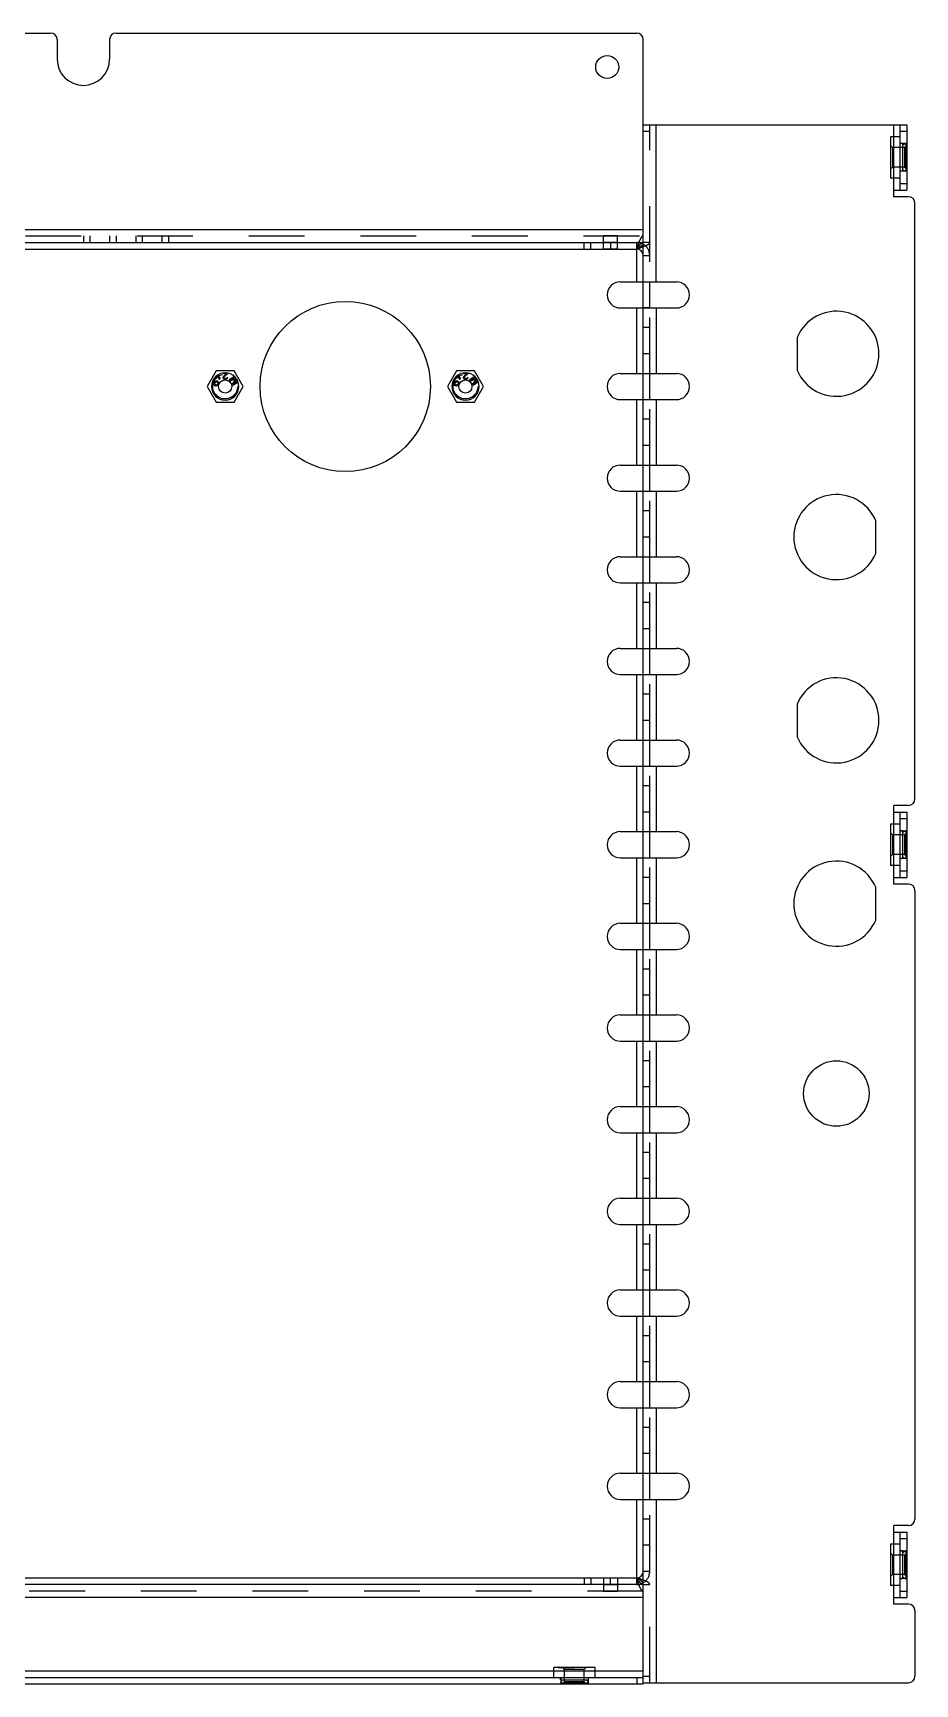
# Model space of a CAD drawing. Header units: millimetres. Extents: x 0 to 8948, y -1340 to 1100.
# Drawn here: x 7272.7 to 7407.4, y -884.2 to -632 of the extents above; entities that cross this region are included whole.
import ezdxf

# ---------------------------------------------------------------- set-up
doc = ezdxf.new("R2010")
doc.units = ezdxf.units.MM
doc.header["$LTSCALE"] = 85.25
doc.linetypes.add('HIDDEN', pattern=[0.2, 0.1, -0.1])
doc.layers.get('0').update_dxf_attribs({"linetype": 'CONTINUOUS'})
doc.layers.add('02___PRT_ALL_AXES', color=7, linetype='CONTINUOUS')
doc.layers.add('DEFAULT_2', color=8, linetype='HIDDEN')

msp = doc.modelspace()

# ---------------------------------------------------------------- linework, layer by layer
at = {"color": 7, "linetype": 'Continuous'}
for p, q in [((7125.387, -631.996), (7275.387, -631.996)), ((7276.387, -632.996), (7276.387, -635.996)), ((7284.387, -632.996), (7284.387, -635.996)), ((7285.387, -631.996), (7364.887, -631.996)), ((7365.887, -669.996), (7365.887, -632.996)), ((7365.887, -645.996), (7406.137, -645.996)), ((7367.887, -669.996), (7367.887, -645.996)), ((7405.137, -647.846), (7403.637, -647.846)), ((7403.637, -647.846), (7403.637, -654.146)), ((7404.137, -647.846), (7404.137, -645.996)), ((7405.137, -655.996), (7405.137, -645.996)), ((7405.137, -646.996), (7406.137, -646.996)), ((7405.137, -654.146), (7403.637, -654.146)), ((7404.137, -656.996), (7404.137, -654.146)), ((7405.137, -654.996), (7406.137, -654.996)), ((7404.137, -655.996), (7406.137, -655.996)), ((7406.387, -656.996), (7404.137, -656.996)), ((7407.387, -748.996), (7407.387, -657.996)), ((7049.887, -661.996), (7365.887, -661.996)), ((7047.887, -663.996), (7365.887, -663.996)), ((7050.887, -664.996), (7364.887, -664.996)), ((7356.887, -664.996), (7356.887, -663.996)), ((7357.887, -664.996), (7357.887, -663.996)), ((7364.887, -669.996), (7364.887, -663.996)), ((7362.387, -669.996), (7367.887, -669.996)), ((7362.387, -673.996), (7367.887, -673.996)), ((7364.887, -683.996), (7364.887, -673.996)), ((7365.887, -884.196), (7365.887, -673.996)), ((7367.887, -673.996), (7367.887, -683.996)), ((7300.049, -685.334), (7300.035, -685.437)), ((7300.035, -685.437), (7300.06, -685.556)), ((7300.06, -685.556), (7300.119, -685.644)), ((7300.133, -685.162), (7300.079, -685.251)), ((7300.119, -685.644), (7300.205, -685.719)), ((7300.228, -685.085), (7300.133, -685.162)), ((7300.142, -685.453), (7300.143, -685.387)), ((7300.161, -685.526), (7300.142, -685.453)), ((7300.143, -685.387), (7300.185, -685.269)), ((7300.207, -685.587), (7300.161, -685.526)), ((7300.185, -685.269), (7300.226, -685.217)), ((7300.205, -685.719), (7300.339, -685.788)), ((7300.26, -685.628), (7300.207, -685.587)), ((7300.226, -685.217), (7300.287, -685.173)), ((7300.329, -685.055), (7300.228, -685.085)), ((7300.374, -685.69), (7300.26, -685.628)), ((7300.287, -685.173), (7300.361, -685.155)), ((7300.396, -685.057), (7300.329, -685.055)), ((7300.339, -685.788), (7300.479, -685.838)), ((7300.361, -685.155), (7300.396, -685.057)), ((7300.414, -685.704), (7300.374, -685.69)), ((7300.39, -685.453), (7300.375, -685.558)), ((7300.375, -685.558), (7300.414, -685.704)), ((7300.425, -685.355), (7300.39, -685.453)), ((7300.48, -685.264), (7300.425, -685.355)), ((7300.479, -685.838), (7300.626, -685.869)), ((7300.575, -685.187), (7300.48, -685.264)), ((7300.483, -685.574), (7300.484, -685.508)), ((7300.502, -685.647), (7300.483, -685.574)), ((7300.484, -685.508), (7300.533, -685.371)), ((7300.548, -685.708), (7300.502, -685.647)), ((7300.533, -685.371), (7300.574, -685.319)), ((7300.601, -685.749), (7300.548, -685.708)), ((7300.574, -685.319), (7300.635, -685.275)), ((7300.677, -685.157), (7300.575, -685.187)), ((7300.641, -685.763), (7300.601, -685.749)), ((7300.626, -685.869), (7300.74, -685.865)), ((7300.635, -685.275), (7300.709, -685.257)), ((7300.708, -685.765), (7300.641, -685.763)), ((7300.791, -685.153), (7300.677, -685.157)), ((7300.782, -685.747), (7300.708, -685.765)), ((7300.709, -685.257), (7300.776, -685.259)), ((7300.74, -685.865), (7300.841, -685.835)), ((7300.776, -685.259), (7300.816, -685.273)), ((7300.843, -685.703), (7300.782, -685.747)), ((7300.871, -685.182), (7300.791, -685.153)), ((7300.816, -685.273), (7300.869, -685.314)), ((7300.841, -685.835), (7300.937, -685.758)), ((7300.884, -685.651), (7300.843, -685.703)), ((7300.869, -685.314), (7300.915, -685.375)), ((7300.957, -685.257), (7300.871, -685.182)), ((7300.933, -685.514), (7300.884, -685.651)), ((7300.915, -685.375), (7300.934, -685.448)), ((7300.934, -685.448), (7300.933, -685.514)), ((7300.937, -685.758), (7300.992, -685.667)), ((7300.945, -684.646), (7300.94, -684.675)), ((7300.94, -684.675), (7301.116, -684.706)), ((7301.092, -684.672), (7300.945, -684.646)), ((7301.016, -685.344), (7300.957, -685.257)), ((7300.992, -685.667), (7301.027, -685.569)), ((7301.039, -684.526), (7301.005, -684.551)), ((7301.005, -684.551), (7301.092, -684.672)), ((7301.041, -685.464), (7301.016, -685.344)), ((7301.027, -685.569), (7301.041, -685.464)), ((7301.125, -684.647), (7301.039, -684.526)), ((7301.116, -684.706), (7301.089, -684.883)), ((7301.089, -684.883), (7301.118, -684.888)), ((7301.118, -684.888), (7301.141, -684.741)), ((7301.148, -684.5), (7301.125, -684.647)), ((7301.141, -684.741), (7301.228, -684.862)), ((7301.178, -684.505), (7301.148, -684.5)), ((7301.15, -684.682), (7301.178, -684.505)), ((7301.326, -684.713), (7301.15, -684.682)), ((7301.175, -684.717), (7301.322, -684.742)), ((7301.262, -684.838), (7301.175, -684.717)), ((7301.228, -684.862), (7301.262, -684.838)), ((7301.322, -684.742), (7301.326, -684.713)), ((7301.7, -684.614), (7301.698, -684.657)), ((7301.698, -684.657), (7301.717, -684.743)), ((7301.723, -684.53), (7301.7, -684.614)), ((7301.719, -683.925), (7301.717, -683.998)), ((7301.717, -683.998), (7302.3, -684.014)), ((7301.717, -684.743), (7301.798, -684.83)), ((7301.766, -684.467), (7301.723, -684.53)), ((7302.3, -684.014), (7301.766, -684.467)), ((7301.798, -684.83), (7301.88, -684.875)), ((7301.823, -684.66), (7301.825, -684.618)), ((7301.863, -684.725), (7301.823, -684.66)), ((7301.825, -684.618), (7301.869, -684.534)), ((7301.925, -684.77), (7301.863, -684.725)), ((7301.869, -684.534), (7302.466, -684.018)), ((7301.88, -684.875), (7302.004, -684.899)), ((7302.028, -684.794), (7301.925, -684.77)), ((7302.004, -684.899), (7302.088, -684.902)), ((7302.112, -684.796), (7302.028, -684.794)), ((7302.088, -684.902), (7302.234, -684.884)), ((7302.216, -684.778), (7302.112, -684.796)), ((7302.28, -684.737), (7302.216, -684.778)), ((7302.234, -684.884), (7302.319, -684.844)), ((7302.323, -684.674), (7302.28, -684.737)), ((7302.319, -684.844), (7302.404, -684.761)), ((7302.427, -684.677), (7302.323, -684.674)), ((7302.404, -684.761), (7302.427, -684.677)), ((7302.466, -684.018), (7302.468, -683.946)), ((7303.446, -684.445), (7302.666, -684.97)), ((7302.666, -684.97), (7302.771, -685.125)), ((7302.771, -685.125), (7303.687, -684.886)), ((7303.538, -684.534), (7302.913, -684.955)), ((7303.727, -684.758), (7302.913, -684.955)), ((7303.687, -684.886), (7303.12, -685.644)), ((7303.12, -685.644), (7303.225, -685.799)), ((7303.225, -685.799), (7304.004, -685.275)), ((7303.331, -685.577), (7303.821, -684.897)), ((7303.957, -685.156), (7303.331, -685.577)), ((7336.749, -685.334), (7336.735, -685.437)), ((7336.735, -685.437), (7336.76, -685.556)), ((7336.76, -685.556), (7336.819, -685.644)), ((7336.833, -685.162), (7336.779, -685.251)), ((7336.819, -685.644), (7336.905, -685.719)), ((7336.928, -685.085), (7336.833, -685.162)), ((7336.842, -685.453), (7336.843, -685.387)), ((7336.861, -685.526), (7336.842, -685.453)), ((7336.843, -685.387), (7336.885, -685.269)), ((7336.907, -685.587), (7336.861, -685.526)), ((7336.885, -685.269), (7336.926, -685.217)), ((7336.905, -685.719), (7337.039, -685.788)), ((7336.96, -685.628), (7336.907, -685.587)), ((7336.926, -685.217), (7336.987, -685.173)), ((7337.029, -685.055), (7336.928, -685.085)), ((7337.074, -685.69), (7336.96, -685.628)), ((7336.987, -685.173), (7337.061, -685.155)), ((7337.096, -685.057), (7337.029, -685.055)), ((7337.039, -685.788), (7337.179, -685.838)), ((7337.061, -685.155), (7337.096, -685.057)), ((7337.114, -685.704), (7337.074, -685.69)), ((7337.09, -685.453), (7337.075, -685.558)), ((7337.075, -685.558), (7337.114, -685.704)), ((7337.125, -685.355), (7337.09, -685.453)), ((7337.18, -685.264), (7337.125, -685.355)), ((7337.179, -685.838), (7337.326, -685.869)), ((7337.275, -685.187), (7337.18, -685.264)), ((7337.183, -685.574), (7337.184, -685.508)), ((7337.202, -685.647), (7337.183, -685.574)), ((7337.184, -685.508), (7337.233, -685.371)), ((7337.248, -685.708), (7337.202, -685.647)), ((7337.233, -685.371), (7337.274, -685.319)), ((7337.301, -685.749), (7337.248, -685.708)), ((7337.274, -685.319), (7337.335, -685.275)), ((7337.377, -685.157), (7337.275, -685.187)), ((7337.341, -685.763), (7337.301, -685.749)), ((7337.326, -685.869), (7337.44, -685.865)), ((7337.335, -685.275), (7337.409, -685.257)), ((7337.408, -685.765), (7337.341, -685.763)), ((7337.491, -685.153), (7337.377, -685.157)), ((7337.482, -685.747), (7337.408, -685.765)), ((7337.409, -685.257), (7337.476, -685.259)), ((7337.44, -685.865), (7337.541, -685.835)), ((7337.476, -685.259), (7337.516, -685.273)), ((7337.543, -685.703), (7337.482, -685.747)), ((7337.571, -685.182), (7337.491, -685.153)), ((7337.516, -685.273), (7337.569, -685.314)), ((7337.541, -685.835), (7337.637, -685.758)), ((7337.584, -685.651), (7337.543, -685.703)), ((7337.569, -685.314), (7337.615, -685.375)), ((7337.657, -685.257), (7337.571, -685.182)), ((7337.633, -685.514), (7337.584, -685.651)), ((7337.615, -685.375), (7337.634, -685.448)), ((7337.634, -685.448), (7337.633, -685.514)), ((7337.637, -685.758), (7337.692, -685.667)), ((7337.645, -684.646), (7337.64, -684.675)), ((7337.64, -684.675), (7337.816, -684.706)), ((7337.792, -684.672), (7337.645, -684.646)), ((7337.716, -685.344), (7337.657, -685.257)), ((7337.692, -685.667), (7337.727, -685.569)), ((7337.739, -684.526), (7337.705, -684.551)), ((7337.705, -684.551), (7337.792, -684.672)), ((7337.741, -685.464), (7337.716, -685.344)), ((7337.727, -685.569), (7337.741, -685.464)), ((7337.825, -684.647), (7337.739, -684.526)), ((7337.816, -684.706), (7337.789, -684.883)), ((7337.789, -684.883), (7337.818, -684.888)), ((7337.818, -684.888), (7337.841, -684.741)), ((7337.848, -684.5), (7337.825, -684.647)), ((7337.841, -684.741), (7337.928, -684.862)), ((7337.878, -684.505), (7337.848, -684.5)), ((7337.85, -684.682), (7337.878, -684.505)), ((7338.026, -684.713), (7337.85, -684.682)), ((7337.875, -684.717), (7338.022, -684.742)), ((7337.962, -684.838), (7337.875, -684.717)), ((7337.928, -684.862), (7337.962, -684.838)), ((7338.022, -684.742), (7338.026, -684.713)), ((7338.4, -684.614), (7338.398, -684.657)), ((7338.398, -684.657), (7338.417, -684.743)), ((7338.423, -684.53), (7338.4, -684.614)), ((7338.419, -683.925), (7338.417, -683.998)), ((7338.417, -683.998), (7339, -684.014)), ((7338.417, -684.743), (7338.498, -684.83)), ((7338.466, -684.467), (7338.423, -684.53)), ((7339, -684.014), (7338.466, -684.467)), ((7338.498, -684.83), (7338.58, -684.875)), ((7338.523, -684.66), (7338.525, -684.618)), ((7338.563, -684.725), (7338.523, -684.66)), ((7338.525, -684.618), (7338.569, -684.534)), ((7338.625, -684.77), (7338.563, -684.725)), ((7338.569, -684.534), (7339.166, -684.018)), ((7338.58, -684.875), (7338.704, -684.899)), ((7338.728, -684.794), (7338.625, -684.77)), ((7338.704, -684.899), (7338.788, -684.902)), ((7338.812, -684.796), (7338.728, -684.794)), ((7338.788, -684.902), (7338.934, -684.884)), ((7338.916, -684.778), (7338.812, -684.796)), ((7338.98, -684.737), (7338.916, -684.778)), ((7338.934, -684.884), (7339.019, -684.844)), ((7339.023, -684.674), (7338.98, -684.737)), ((7339.019, -684.844), (7339.104, -684.761)), ((7339.127, -684.677), (7339.023, -684.674)), ((7339.104, -684.761), (7339.127, -684.677)), ((7339.166, -684.018), (7339.168, -683.946)), ((7340.146, -684.445), (7339.366, -684.97)), ((7339.366, -684.97), (7339.471, -685.125)), ((7339.471, -685.125), (7340.387, -684.886)), ((7340.238, -684.534), (7339.613, -684.955)), ((7340.427, -684.758), (7339.613, -684.955)), ((7340.387, -684.886), (7339.82, -685.644)), ((7339.82, -685.644), (7339.925, -685.799)), ((7339.925, -685.799), (7340.704, -685.275)), ((7340.031, -685.577), (7340.521, -684.897)), ((7340.657, -685.156), (7340.031, -685.577)), ((7362.387, -683.996), (7370.945, -683.996)), ((7362.387, -687.996), (7370.945, -687.996)), ((7364.887, -697.996), (7364.887, -687.996)), ((7367.887, -687.996), (7367.887, -697.996)), ((7362.387, -697.996), (7370.945, -697.996)), ((7362.387, -701.996), (7370.945, -701.996)), ((7364.887, -711.996), (7364.887, -701.996)), ((7367.887, -701.996), (7367.887, -711.996)), ((7362.387, -711.996), (7370.945, -711.996)), ((7362.387, -715.996), (7370.945, -715.996)), ((7364.887, -725.996), (7364.887, -715.996)), ((7367.887, -715.996), (7367.887, -725.996)), ((7362.387, -725.996), (7370.945, -725.996)), ((7362.387, -729.996), (7370.945, -729.996)), ((7364.887, -739.996), (7364.887, -729.996)), ((7367.887, -729.996), (7367.887, -739.996)), ((7362.387, -739.996), (7370.945, -739.996)), ((7362.387, -743.996), (7370.945, -743.996)), ((7364.887, -753.996), (7364.887, -743.996)), ((7367.887, -743.996), (7367.887, -753.996)), ((7406.387, -749.996), (7404.137, -749.996)), ((7404.137, -752.846), (7404.137, -749.996)), ((7404.137, -750.996), (7406.137, -750.996)), ((7405.137, -760.996), (7405.137, -750.996)), ((7362.387, -753.996), (7370.945, -753.996)), ((7405.137, -752.846), (7403.637, -752.846)), ((7403.637, -752.846), (7403.637, -759.146)), ((7405.137, -751.996), (7406.137, -751.996)), ((7362.387, -757.996), (7370.945, -757.996)), ((7364.887, -767.996), (7364.887, -757.996)), ((7367.887, -757.996), (7367.887, -767.996)), ((7405.137, -759.146), (7403.637, -759.146)), ((7404.137, -761.996), (7404.137, -759.146)), ((7404.137, -760.996), (7406.137, -760.996)), ((7405.137, -759.996), (7406.137, -759.996)), ((7406.387, -761.996), (7404.137, -761.996)), ((7407.387, -762.996), (7407.387, -858.996)), ((7362.387, -767.996), (7370.945, -767.996)), ((7362.387, -771.996), (7370.945, -771.996)), ((7364.887, -781.996), (7364.887, -771.996)), ((7367.887, -771.996), (7367.887, -781.996)), ((7362.387, -781.996), (7370.945, -781.996)), ((7362.387, -785.996), (7370.945, -785.996)), ((7364.887, -795.996), (7364.887, -785.996)), ((7367.887, -785.996), (7367.887, -795.996)), ((7362.387, -795.996), (7370.945, -795.996)), ((7362.387, -799.996), (7370.945, -799.996)), ((7364.887, -809.996), (7364.887, -799.996)), ((7367.887, -799.996), (7367.887, -809.996)), ((7362.387, -809.996), (7370.945, -809.996)), ((7362.387, -813.996), (7370.945, -813.996)), ((7364.887, -823.996), (7364.887, -813.996)), ((7367.887, -813.996), (7367.887, -823.996)), ((7362.387, -823.996), (7370.945, -823.996)), ((7362.387, -827.996), (7370.945, -827.996)), ((7364.887, -837.996), (7364.887, -827.996)), ((7367.887, -827.996), (7367.887, -837.996)), ((7362.387, -837.996), (7370.945, -837.996)), ((7362.387, -841.996), (7370.945, -841.996)), ((7364.887, -851.996), (7364.887, -841.996)), ((7367.887, -841.996), (7367.887, -851.996)), ((7362.387, -851.996), (7370.945, -851.996)), ((7362.387, -855.996), (7370.945, -855.996)), ((7364.887, -868.996), (7364.887, -855.996)), ((7367.887, -855.996), (7367.887, -883.996)), ((7406.387, -859.996), (7404.137, -859.996)), ((7404.137, -862.846), (7404.137, -859.996)), ((7404.137, -860.996), (7406.137, -860.996)), ((7405.137, -870.996), (7405.137, -860.996)), ((7405.137, -861.996), (7406.137, -861.996)), ((7405.137, -862.846), (7403.637, -862.846)), ((7403.637, -862.846), (7403.637, -869.146)), ((7365.887, -868.996), (7047.887, -868.996)), ((7050.887, -867.996), (7364.887, -867.996)), ((7356.887, -867.996), (7356.887, -868.996)), ((7357.887, -867.996), (7357.887, -868.996)), ((7405.137, -869.146), (7403.637, -869.146)), ((7404.137, -871.996), (7404.137, -869.146)), ((7405.137, -869.996), (7406.137, -869.996)), ((7365.887, -870.996), (7049.887, -870.996)), ((7404.137, -870.996), (7406.137, -870.996)), ((7406.387, -871.996), (7404.137, -871.996)), ((7407.387, -872.996), (7407.387, -882.996)), ((7258.537, -882.196), (7352.237, -882.196)), ((7358.537, -881.696), (7352.237, -881.696)), ((7352.237, -883.196), (7352.237, -881.696)), ((7358.537, -883.196), (7358.537, -881.696)), ((7358.537, -882.196), (7365.887, -882.196)), ((7049.887, -883.196), (7365.887, -883.196)), ((7364.887, -883.196), (7364.887, -884.196)), ((7365.887, -883.996), (7406.387, -883.996))]:
    msp.add_line(p, q, dxfattribs=at)
at = {"color": 3, "linetype": 'Continuous'}
for p, q in [((7406.137, -645.996), (7406.137, -655.996)), ((7366.887, -687.996), (7366.887, -683.996)), ((7366.887, -701.996), (7366.887, -697.996)), ((7366.887, -715.996), (7366.887, -711.996)), ((7366.887, -729.996), (7366.887, -725.996)), ((7366.887, -743.996), (7366.887, -739.996)), ((7406.137, -750.996), (7406.137, -760.996)), ((7366.887, -757.996), (7366.887, -753.996)), ((7366.887, -771.996), (7366.887, -767.996)), ((7366.887, -785.996), (7366.887, -781.996)), ((7366.887, -799.996), (7366.887, -795.996)), ((7366.887, -813.996), (7366.887, -809.996)), ((7366.887, -827.996), (7366.887, -823.996)), ((7366.887, -841.996), (7366.887, -837.996)), ((7366.887, -855.996), (7366.887, -851.996)), ((7406.137, -860.996), (7406.137, -870.996)), ((7049.887, -884.196), (7365.887, -884.196))]:
    msp.add_line(p, q, dxfattribs=at)
at = {"color": 7, "linetype": 'Continuous'}
for centre, radius, start, end in [((7275.387, -632.996), 1, 0, 90), ((7285.387, -632.996), 1, 90, 180), ((7364.887, -632.996), 1, 0, 90), ((7280.387, -635.996), 4, 180, 0), ((7406.387, -657.996), 1, 0, 90), ((7364.887, -665.996), 1, 0, 90), ((7362.387, -671.996), 2, 90, 270), ((7302.037, -685.996), 2.095, 0, 180), ((7338.737, -685.996), 2.095, 0, 180), ((7362.387, -685.996), 2, 90, 270), ((7370.945, -685.996), 2, 270, 90), ((7362.387, -699.996), 2, 90, 270), ((7370.945, -699.996), 2, 270, 90), ((7362.387, -713.996), 2, 90, 270), ((7370.945, -713.996), 2, 270, 90), ((7362.387, -727.996), 2, 90, 270), ((7370.945, -727.996), 2, 270, 90), ((7362.387, -741.996), 2, 90, 270), ((7370.945, -741.996), 2, 270, 90), ((7406.387, -748.996), 1, 270, 0), ((7362.387, -755.996), 2, 90, 270), ((7370.945, -755.996), 2, 270, 90), ((7406.387, -762.996), 1, 0, 90), ((7362.387, -769.996), 2, 90, 270), ((7370.945, -769.996), 2, 270, 90), ((7362.387, -783.996), 2, 90, 270), ((7370.945, -783.996), 2, 270, 90), ((7362.387, -797.996), 2, 90, 270), ((7370.945, -797.996), 2, 270, 90), ((7362.387, -811.996), 2, 90, 270), ((7370.945, -811.996), 2, 270, 90), ((7362.387, -825.996), 2, 90, 270), ((7370.945, -825.996), 2, 270, 90), ((7362.387, -839.996), 2, 90, 270), ((7370.945, -839.996), 2, 270, 90), ((7362.387, -853.996), 2, 90, 270), ((7370.945, -853.996), 2, 270, 90), ((7406.387, -858.996), 1, 270, 0), ((7364.887, -866.996), 1, 270, 0), ((7406.387, -872.996), 1, 0, 90), ((7406.387, -882.996), 1, 270, 0)]:
    msp.add_arc(centre, radius, start, end, dxfattribs=at)
at = {"color": 3, "linetype": 'Continuous'}
for centre, start, end in [((7364.887, -665.996), 59.86467, 90), ((7364.887, -866.996), 270, 300.13533)]:
    msp.add_arc(centre, 2, start, end, dxfattribs=at)
at = {"color": 7, "linetype": 'Continuous'}
for points, knots in [([(7365.887, -663.996), (7365.86, -663.996), (7365.745, -664.007), (7365.639, -664.065), (7365.568, -664.119)], [0, 0, 0, 0, 0.2318764, 1, 1, 1, 1]), ([(7365.887, -663.996), (7365.887, -664.016), (7365.881, -664.099), (7365.849, -664.179), (7365.818, -664.234)], [0, 0, 0, 0, 0.2390557, 1, 1, 1, 1]), ([(7365.887, -868.996), (7365.86, -868.996), (7365.745, -868.984), (7365.639, -868.926), (7365.568, -868.873)], [0, 0, 0, 0, 0.2318764, 1, 1, 1, 1]), ([(7365.887, -868.996), (7365.887, -868.976), (7365.881, -868.893), (7365.849, -868.813), (7365.818, -868.758)], [0, 0, 0, 0, 0.2390557, 1, 1, 1, 1])]:
    msp.add_open_spline(points, degree=3, knots=knots, dxfattribs=at)
at = {"layer": '02___PRT_ALL_AXES', "color": 8, "linetype": 'HIDDEN'}
for p, q in [((7406.137, -648.896), (7405.137, -648.896)), ((7405.137, -653.096), (7405.137, -648.896)), ((7406.137, -653.096), (7406.137, -648.896)), ((7406.137, -653.096), (7405.137, -653.096)), ((7361.937, -662.996), (7359.837, -662.996)), ((7359.837, -664.996), (7359.837, -662.996)), ((7361.937, -664.996), (7361.937, -662.996)), ((7361.937, -663.996), (7359.837, -663.996)), ((7361.937, -664.996), (7359.837, -664.996)), ((7360.887, -663.996), (7360.887, -664.996)), ((7365.887, -669.996), (7366.887, -669.996)), ((7366.887, -673.996), (7365.887, -673.996)), ((7406.137, -753.896), (7405.137, -753.896)), ((7405.137, -758.096), (7405.137, -753.896)), ((7406.137, -758.096), (7406.137, -753.896)), ((7406.137, -758.096), (7405.137, -758.096)), ((7406.137, -863.896), (7405.137, -863.896)), ((7405.137, -868.096), (7405.137, -863.896)), ((7406.137, -868.096), (7406.137, -863.896)), ((7359.837, -867.996), (7361.937, -867.996)), ((7359.837, -867.996), (7359.837, -869.996)), ((7359.837, -868.996), (7361.937, -868.996)), ((7359.837, -869.996), (7361.937, -869.996)), ((7360.887, -868.996), (7360.887, -867.996)), ((7361.937, -867.996), (7361.937, -869.996)), ((7406.137, -868.096), (7405.137, -868.096)), ((7353.287, -883.196), (7357.487, -883.196)), ((7353.287, -883.196), (7353.287, -884.196)), ((7353.287, -884.196), (7357.487, -884.196)), ((7357.487, -883.196), (7357.487, -884.196))]:
    msp.add_line(p, q, dxfattribs=at)
at = {"layer": '02___PRT_ALL_AXES', "color": 7, "linetype": 'Continuous'}
for p, q in [((7365.887, -673.996), (7365.887, -669.996)), ((7367.887, -669.996), (7370.945, -669.996)), ((7367.887, -673.996), (7370.945, -673.996)), ((7389.387, -678.496), (7389.387, -683.496)), ((7401.387, -711.496), (7401.387, -706.496)), ((7389.387, -734.496), (7389.387, -739.496)), ((7401.387, -767.496), (7401.387, -762.496))]:
    msp.add_line(p, q, dxfattribs=at)
at = {"layer": '02___PRT_ALL_AXES', "color": 3, "linetype": 'Continuous'}
msp.add_line((7366.887, -673.996), (7366.887, -669.996), dxfattribs=at)
at = {"layer": '02___PRT_ALL_AXES', "color": 7, "linetype": 'Continuous'}
for centre, radius in [((7360.387, -637.196), 1.75), ((7320.387, -685.996), 13), ((7302.037, -685.996), 1), ((7338.737, -685.996), 1), ((7395.387, -793.996), 5)]:
    msp.add_circle(centre, radius, dxfattribs=at)
at = {"layer": '02___PRT_ALL_AXES', "color": 8, "linetype": 'HIDDEN'}
for centre in [(7302.037, -685.996), (7338.737, -685.996)]:
    msp.add_circle(centre, 1.895, dxfattribs=at)
at = {"layer": '02___PRT_ALL_AXES', "color": 7, "linetype": 'Continuous'}
for centre, radius, start, end in [((7370.945, -671.996), 2, 270, 90), ((7395.387, -680.996), 6.5, 202.61986, 157.38014), ((7302.037, -685.996), 2.095, 180, 0), ((7338.737, -685.996), 2.095, 180, 0), ((7395.387, -708.996), 6.5, 22.61986, 337.38014), ((7395.387, -736.996), 6.5, 202.61986, 157.38014), ((7395.387, -764.996), 6.5, 22.61986, 337.38014)]:
    msp.add_arc(centre, radius, start, end, dxfattribs=at)
at = {"layer": 'DEFAULT_2', "color": 8, "linetype": 'HIDDEN'}
for p, q in [((7365.887, -646.996), (7366.887, -646.996)), ((7366.887, -683.996), (7366.887, -645.996)), ((7404.137, -654.146), (7404.137, -647.846)), ((7403.937, -649.496), (7403.637, -649.196)), ((7405.807, -649.496), (7403.937, -649.496)), ((7403.937, -649.496), (7403.937, -652.496)), ((7405.517, -648.871), (7405.137, -648.871)), ((7405.517, -649.096), (7406.007, -648.871)), ((7405.517, -653.121), (7405.517, -648.871)), ((7405.807, -649.496), (7406.107, -649.196)), ((7405.807, -649.496), (7405.807, -652.496)), ((7406.107, -648.871), (7406.007, -648.871)), ((7406.007, -648.871), (7406.007, -653.121)), ((7406.107, -653.121), (7406.107, -648.871)), ((7403.657, -651.059), (7403.637, -651.059)), ((7403.657, -651.06), (7403.637, -651.06)), ((7403.657, -651.087), (7403.637, -651.087)), ((7403.637, -651.092), (7403.657, -651.092)), ((7403.657, -651.098), (7403.637, -651.098)), ((7403.657, -651.1), (7403.637, -651.1)), ((7403.657, -651.106), (7403.637, -651.106)), ((7403.657, -651.107), (7403.637, -651.107)), ((7403.657, -651.132), (7403.637, -651.132)), ((7403.657, -651.139), (7403.637, -651.139)), ((7403.657, -651.166), (7403.637, -651.166)), ((7403.657, -651.211), (7403.637, -651.211)), ((7403.657, -651.223), (7403.637, -651.223)), ((7403.657, -651.247), (7403.637, -651.247)), ((7403.657, -651.256), (7403.637, -651.256)), ((7403.657, -651.257), (7403.637, -651.257)), ((7403.657, -651.273), (7403.637, -651.273)), ((7403.657, -651.351), (7403.637, -651.351)), ((7403.657, -651.354), (7403.637, -651.354)), ((7403.637, -651.358), (7403.657, -651.358)), ((7403.657, -651.359), (7403.637, -651.359)), ((7403.657, -651.366), (7403.637, -651.366)), ((7403.637, -651.388), (7403.657, -651.388)), ((7403.657, -651.388), (7403.637, -651.388)), ((7403.657, -651.389), (7403.637, -651.389)), ((7403.657, -651.399), (7403.637, -651.399)), ((7403.657, -651.439), (7403.637, -651.439)), ((7403.637, -651.44), (7403.657, -651.44)), ((7403.657, -651.58), (7403.637, -651.58)), ((7403.657, -651.591), (7403.637, -651.591)), ((7403.657, -651.751), (7403.637, -651.751)), ((7403.657, -651.758), (7403.637, -651.758)), ((7403.657, -651.786), (7403.637, -651.786)), ((7403.657, -651.798), (7403.637, -651.798)), ((7403.657, -651.827), (7403.637, -651.827)), ((7403.657, -651.834), (7403.637, -651.834)), ((7403.657, -651.862), (7403.637, -651.862)), ((7403.637, -651.897), (7403.657, -651.897)), ((7403.657, -652.026), (7403.637, -652.026)), ((7403.637, -652.033), (7403.657, -652.033)), ((7403.657, -652.064), (7403.637, -652.064)), ((7403.637, -652.082), (7403.657, -652.082)), ((7403.637, -652.092), (7403.657, -652.092)), ((7403.657, -652.104), (7403.637, -652.104)), ((7403.657, -652.133), (7403.637, -652.133)), ((7403.637, -652.151), (7403.657, -652.151)), ((7403.657, -652.227), (7403.637, -652.227)), ((7403.657, -652.228), (7403.637, -652.228)), ((7403.657, -652.235), (7403.637, -652.235)), ((7403.657, -652.264), (7403.637, -652.264)), ((7403.657, -652.303), (7403.637, -652.303)), ((7403.657, -652.305), (7403.637, -652.305)), ((7403.657, -652.315), (7403.637, -652.315)), ((7403.657, -652.316), (7403.637, -652.316)), ((7403.637, -652.327), (7403.657, -652.327)), ((7403.657, -652.339), (7403.637, -652.339)), ((7403.657, -652.35), (7403.637, -652.35)), ((7403.637, -652.374), (7403.657, -652.374)), ((7403.657, -652.381), (7403.637, -652.381)), ((7403.657, -652.44), (7403.637, -652.44)), ((7403.637, -652.448), (7403.657, -652.448)), ((7403.657, -652.481), (7403.637, -652.481)), ((7403.657, -652.482), (7403.637, -652.482)), ((7403.637, -652.483), (7403.657, -652.483)), ((7403.937, -652.496), (7403.637, -652.796)), ((7403.657, -652.497), (7403.637, -652.497)), ((7403.657, -652.509), (7403.637, -652.509)), ((7403.657, -652.512), (7403.637, -652.512)), ((7403.657, -652.513), (7403.637, -652.513)), ((7403.657, -652.522), (7403.637, -652.522)), ((7403.637, -652.527), (7403.657, -652.527)), ((7403.657, -652.54), (7403.637, -652.54)), ((7403.657, -652.542), (7403.637, -652.542)), ((7403.657, -652.558), (7403.637, -652.558)), ((7403.657, -652.563), (7403.637, -652.563)), ((7403.637, -652.589), (7403.657, -652.589)), ((7403.657, -652.6), (7403.637, -652.6)), ((7403.657, -652.601), (7403.637, -652.601)), ((7403.657, -652.662), (7403.637, -652.662)), ((7403.657, -652.663), (7403.637, -652.663)), ((7403.657, -652.67), (7403.637, -652.67)), ((7403.657, -652.672), (7403.637, -652.672)), ((7403.657, -652.685), (7403.637, -652.685)), ((7403.657, -652.688), (7403.637, -652.688)), ((7403.637, -652.691), (7403.657, -652.691)), ((7403.637, -652.705), (7403.657, -652.705)), ((7403.657, -652.706), (7403.637, -652.706)), ((7403.657, -652.708), (7403.637, -652.708)), ((7403.637, -652.71), (7403.657, -652.71)), ((7403.657, -652.728), (7403.637, -652.728)), ((7403.657, -652.795), (7403.637, -652.795)), ((7403.657, -652.802), (7403.637, -652.802)), ((7403.657, -652.804), (7403.637, -652.804)), ((7403.657, -652.808), (7403.637, -652.808)), ((7403.657, -652.838), (7403.637, -652.838)), ((7403.657, -652.85), (7403.637, -652.85)), ((7403.657, -652.895), (7403.637, -652.895)), ((7403.637, -652.896), (7403.657, -652.896)), ((7403.657, -652.907), (7403.637, -652.907)), ((7403.657, -652.918), (7403.637, -652.918)), ((7403.657, -652.924), (7403.637, -652.924)), ((7403.657, -652.925), (7403.637, -652.925)), ((7403.657, -652.952), (7403.637, -652.952)), ((7403.657, -652.954), (7403.637, -652.954)), ((7403.637, -652.955), (7403.657, -652.955)), ((7403.657, -652.975), (7403.637, -652.975)), ((7403.637, -652.987), (7403.657, -652.987)), ((7403.657, -652.996), (7403.637, -652.996)), ((7403.657, -653.029), (7403.637, -653.029)), ((7403.657, -653.11), (7403.637, -653.11)), ((7403.657, -653.143), (7403.637, -653.143)), ((7403.657, -651.059), (7403.657, -651.44)), ((7403.657, -651.58), (7403.657, -653.471)), ((7405.807, -652.496), (7403.937, -652.496)), ((7405.517, -653.121), (7405.137, -653.121)), ((7405.517, -652.896), (7406.007, -653.121)), ((7405.807, -652.496), (7406.107, -652.796)), ((7406.107, -653.121), (7406.007, -653.121)), ((7403.637, -653.366), (7403.657, -653.366)), ((7403.657, -653.376), (7403.637, -653.376)), ((7403.657, -653.387), (7403.637, -653.387)), ((7403.637, -653.388), (7403.657, -653.388)), ((7403.657, -653.389), (7403.637, -653.389)), ((7403.637, -653.39), (7403.657, -653.39)), ((7403.657, -653.428), (7403.637, -653.428)), ((7403.637, -653.435), (7403.657, -653.435)), ((7403.657, -653.458), (7403.637, -653.458)), ((7403.657, -653.471), (7403.637, -653.471)), ((7049.887, -662.996), (7365.887, -662.996)), ((7280.387, -662.996), (7280.387, -663.996)), ((7281.387, -662.996), (7281.387, -663.996)), ((7284.387, -662.996), (7284.387, -663.996)), ((7285.387, -662.996), (7285.387, -663.996)), ((7288.387, -662.996), (7288.387, -663.996)), ((7289.387, -662.996), (7289.387, -663.996)), ((7292.387, -662.996), (7292.387, -663.996)), ((7293.387, -662.996), (7293.387, -663.996)), ((7366.887, -663.996), (7365.887, -663.996)), ((7365.887, -665.996), (7366.887, -665.996)), ((7365.887, -673.996), (7365.887, -669.996)), ((7366.887, -676.996), (7365.887, -676.996)), ((7366.887, -680.996), (7365.887, -680.996)), ((7300.666, -683.621), (7299.295, -685.996)), ((7303.408, -683.621), (7300.666, -683.621)), ((7304.779, -685.996), (7303.408, -683.621)), ((7337.366, -683.621), (7335.995, -685.996)), ((7340.108, -683.621), (7337.366, -683.621)), ((7341.479, -685.996), (7340.108, -683.621)), ((7299.295, -685.996), (7300.666, -688.371)), ((7300.666, -688.371), (7303.408, -688.371)), ((7303.408, -688.371), (7304.779, -685.996)), ((7335.995, -685.996), (7337.366, -688.371)), ((7337.366, -688.371), (7340.108, -688.371)), ((7340.108, -688.371), (7341.479, -685.996)), ((7366.887, -697.996), (7366.887, -687.996)), ((7366.887, -690.996), (7365.887, -690.996)), ((7366.887, -694.996), (7365.887, -694.996)), ((7366.887, -711.996), (7366.887, -701.996)), ((7366.887, -704.996), (7365.887, -704.996)), ((7366.887, -708.996), (7365.887, -708.996)), ((7366.887, -725.996), (7366.887, -715.996)), ((7366.887, -718.996), (7365.887, -718.996)), ((7366.887, -722.996), (7365.887, -722.996)), ((7366.887, -739.996), (7366.887, -729.996)), ((7366.887, -732.996), (7365.887, -732.996)), ((7366.887, -736.996), (7365.887, -736.996)), ((7366.887, -753.996), (7366.887, -743.996)), ((7366.887, -746.996), (7365.887, -746.996)), ((7366.887, -750.996), (7365.887, -750.996)), ((7404.137, -759.146), (7404.137, -752.846)), ((7405.517, -753.871), (7405.137, -753.871)), ((7405.517, -754.096), (7406.007, -753.871)), ((7405.517, -758.121), (7405.517, -753.871)), ((7406.107, -753.871), (7406.007, -753.871)), ((7406.007, -753.871), (7406.007, -758.121)), ((7406.107, -758.121), (7406.107, -753.871)), ((7403.937, -754.496), (7403.637, -754.196)), ((7403.657, -756.059), (7403.637, -756.059)), ((7403.657, -756.06), (7403.637, -756.06)), ((7403.657, -756.087), (7403.637, -756.087)), ((7403.637, -756.092), (7403.657, -756.092)), ((7403.657, -756.098), (7403.637, -756.098)), ((7403.657, -756.1), (7403.637, -756.1)), ((7403.657, -756.106), (7403.637, -756.106)), ((7403.657, -756.107), (7403.637, -756.107)), ((7403.657, -756.132), (7403.637, -756.132)), ((7403.657, -756.139), (7403.637, -756.139)), ((7403.657, -756.166), (7403.637, -756.166)), ((7403.657, -756.211), (7403.637, -756.211)), ((7403.657, -756.223), (7403.637, -756.223)), ((7403.657, -756.247), (7403.637, -756.247)), ((7403.657, -756.256), (7403.637, -756.256)), ((7403.657, -756.257), (7403.637, -756.257)), ((7403.657, -756.273), (7403.637, -756.273)), ((7403.657, -756.351), (7403.637, -756.351)), ((7403.657, -756.354), (7403.637, -756.354)), ((7403.637, -756.358), (7403.657, -756.358)), ((7403.657, -756.359), (7403.637, -756.359)), ((7403.657, -756.366), (7403.637, -756.366)), ((7403.637, -756.388), (7403.657, -756.388)), ((7403.657, -756.388), (7403.637, -756.388)), ((7403.657, -756.389), (7403.637, -756.389)), ((7403.657, -756.399), (7403.637, -756.399)), ((7403.657, -756.439), (7403.637, -756.439)), ((7403.637, -756.44), (7403.657, -756.44)), ((7403.657, -756.58), (7403.637, -756.58)), ((7403.657, -756.591), (7403.637, -756.591)), ((7403.657, -756.059), (7403.657, -756.44)), ((7403.657, -756.58), (7403.657, -758.471)), ((7405.807, -754.496), (7403.937, -754.496)), ((7403.937, -754.496), (7403.937, -757.496)), ((7405.807, -754.496), (7406.107, -754.196)), ((7405.807, -754.496), (7405.807, -757.496)), ((7366.887, -767.996), (7366.887, -757.996)), ((7403.657, -756.751), (7403.637, -756.751)), ((7403.657, -756.758), (7403.637, -756.758)), ((7403.657, -756.786), (7403.637, -756.786)), ((7403.657, -756.798), (7403.637, -756.798)), ((7403.657, -756.827), (7403.637, -756.827)), ((7403.657, -756.834), (7403.637, -756.834)), ((7403.657, -756.862), (7403.637, -756.862)), ((7403.637, -756.897), (7403.657, -756.897)), ((7403.657, -757.026), (7403.637, -757.026)), ((7403.637, -757.033), (7403.657, -757.033)), ((7403.657, -757.064), (7403.637, -757.064)), ((7403.637, -757.082), (7403.657, -757.082)), ((7403.637, -757.092), (7403.657, -757.092)), ((7403.657, -757.104), (7403.637, -757.104)), ((7403.657, -757.133), (7403.637, -757.133)), ((7403.637, -757.151), (7403.657, -757.151)), ((7403.657, -757.227), (7403.637, -757.227)), ((7403.657, -757.228), (7403.637, -757.228)), ((7403.657, -757.235), (7403.637, -757.235)), ((7403.657, -757.264), (7403.637, -757.264)), ((7403.657, -757.303), (7403.637, -757.303)), ((7403.657, -757.305), (7403.637, -757.305)), ((7403.657, -757.315), (7403.637, -757.315)), ((7403.657, -757.316), (7403.637, -757.316)), ((7403.637, -757.327), (7403.657, -757.327)), ((7403.657, -757.339), (7403.637, -757.339)), ((7403.657, -757.35), (7403.637, -757.35)), ((7403.637, -757.374), (7403.657, -757.374)), ((7403.657, -757.381), (7403.637, -757.381)), ((7403.657, -757.44), (7403.637, -757.44)), ((7403.637, -757.448), (7403.657, -757.448)), ((7403.657, -757.481), (7403.637, -757.481)), ((7403.657, -757.482), (7403.637, -757.482)), ((7403.637, -757.483), (7403.657, -757.483)), ((7403.937, -757.496), (7403.637, -757.796)), ((7403.657, -757.497), (7403.637, -757.497)), ((7403.657, -757.509), (7403.637, -757.509)), ((7403.657, -757.512), (7403.637, -757.512)), ((7403.657, -757.513), (7403.637, -757.513)), ((7403.657, -757.522), (7403.637, -757.522)), ((7403.637, -757.527), (7403.657, -757.527)), ((7403.657, -757.54), (7403.637, -757.54)), ((7403.657, -757.542), (7403.637, -757.542)), ((7403.657, -757.558), (7403.637, -757.558)), ((7403.657, -757.563), (7403.637, -757.563)), ((7403.637, -757.589), (7403.657, -757.589)), ((7403.657, -757.6), (7403.637, -757.6)), ((7403.657, -757.601), (7403.637, -757.601)), ((7403.657, -757.662), (7403.637, -757.662)), ((7403.657, -757.663), (7403.637, -757.663)), ((7403.657, -757.67), (7403.637, -757.67)), ((7403.657, -757.672), (7403.637, -757.672)), ((7403.657, -757.685), (7403.637, -757.685)), ((7403.657, -757.688), (7403.637, -757.688)), ((7403.637, -757.691), (7403.657, -757.691)), ((7403.637, -757.705), (7403.657, -757.705)), ((7403.657, -757.706), (7403.637, -757.706)), ((7403.657, -757.708), (7403.637, -757.708)), ((7403.637, -757.71), (7403.657, -757.71)), ((7403.657, -757.728), (7403.637, -757.728)), ((7403.657, -757.795), (7403.637, -757.795)), ((7403.657, -757.802), (7403.637, -757.802)), ((7403.657, -757.804), (7403.637, -757.804)), ((7403.657, -757.808), (7403.637, -757.808)), ((7403.657, -757.838), (7403.637, -757.838)), ((7403.657, -757.85), (7403.637, -757.85)), ((7403.657, -757.895), (7403.637, -757.895)), ((7403.637, -757.896), (7403.657, -757.896)), ((7403.657, -757.907), (7403.637, -757.907)), ((7403.657, -757.918), (7403.637, -757.918)), ((7403.657, -757.924), (7403.637, -757.924)), ((7403.657, -757.925), (7403.637, -757.925)), ((7403.657, -757.952), (7403.637, -757.952)), ((7403.657, -757.954), (7403.637, -757.954)), ((7403.637, -757.955), (7403.657, -757.955)), ((7403.657, -757.975), (7403.637, -757.975)), ((7403.637, -757.987), (7403.657, -757.987)), ((7403.657, -757.996), (7403.637, -757.996)), ((7403.657, -758.029), (7403.637, -758.029)), ((7403.657, -758.11), (7403.637, -758.11)), ((7403.657, -758.143), (7403.637, -758.143)), ((7403.637, -758.366), (7403.657, -758.366)), ((7403.657, -758.376), (7403.637, -758.376)), ((7403.657, -758.387), (7403.637, -758.387)), ((7403.637, -758.388), (7403.657, -758.388)), ((7403.657, -758.389), (7403.637, -758.389)), ((7403.637, -758.39), (7403.657, -758.39)), ((7403.657, -758.428), (7403.637, -758.428)), ((7403.637, -758.435), (7403.657, -758.435)), ((7403.657, -758.458), (7403.637, -758.458)), ((7403.657, -758.471), (7403.637, -758.471)), ((7405.807, -757.496), (7403.937, -757.496)), ((7405.517, -758.121), (7405.137, -758.121)), ((7405.517, -757.896), (7406.007, -758.121)), ((7405.807, -757.496), (7406.107, -757.796)), ((7406.107, -758.121), (7406.007, -758.121)), ((7366.887, -760.996), (7365.887, -760.996)), ((7366.887, -764.996), (7365.887, -764.996)), ((7366.887, -781.996), (7366.887, -771.996)), ((7366.887, -774.996), (7365.887, -774.996)), ((7366.887, -778.996), (7365.887, -778.996)), ((7366.887, -795.996), (7366.887, -785.996)), ((7366.887, -788.996), (7365.887, -788.996)), ((7366.887, -792.996), (7365.887, -792.996)), ((7366.887, -809.996), (7366.887, -799.996)), ((7366.887, -802.996), (7365.887, -802.996)), ((7366.887, -806.996), (7365.887, -806.996)), ((7366.887, -823.996), (7366.887, -813.996)), ((7366.887, -816.996), (7365.887, -816.996)), ((7366.887, -820.996), (7365.887, -820.996)), ((7366.887, -837.996), (7366.887, -827.996)), ((7366.887, -830.996), (7365.887, -830.996)), ((7366.887, -834.996), (7365.887, -834.996)), ((7366.887, -851.996), (7366.887, -841.996)), ((7366.887, -844.996), (7365.887, -844.996)), ((7366.887, -848.996), (7365.887, -848.996)), ((7366.887, -883.996), (7366.887, -855.996)), ((7366.887, -858.996), (7365.887, -858.996)), ((7366.887, -862.996), (7365.887, -862.996)), ((7403.937, -864.496), (7403.637, -864.196)), ((7405.807, -864.496), (7403.937, -864.496)), ((7403.937, -864.496), (7403.937, -867.496)), ((7404.137, -869.146), (7404.137, -862.846)), ((7405.517, -863.871), (7405.137, -863.871)), ((7405.517, -864.096), (7406.007, -863.871)), ((7405.517, -868.121), (7405.517, -863.871)), ((7405.807, -864.496), (7406.107, -864.196)), ((7405.807, -864.496), (7405.807, -867.496)), ((7406.107, -863.871), (7406.007, -863.871)), ((7406.007, -863.871), (7406.007, -868.121)), ((7406.107, -868.121), (7406.107, -863.871)), ((7366.887, -866.996), (7365.887, -866.996)), ((7403.657, -866.059), (7403.637, -866.059)), ((7403.657, -866.06), (7403.637, -866.06)), ((7403.657, -866.087), (7403.637, -866.087)), ((7403.637, -866.092), (7403.657, -866.092)), ((7403.657, -866.098), (7403.637, -866.098)), ((7403.657, -866.1), (7403.637, -866.1)), ((7403.657, -866.106), (7403.637, -866.106)), ((7403.657, -866.107), (7403.637, -866.107)), ((7403.657, -866.132), (7403.637, -866.132)), ((7403.657, -866.139), (7403.637, -866.139)), ((7403.657, -866.166), (7403.637, -866.166)), ((7403.657, -866.211), (7403.637, -866.211)), ((7403.657, -866.223), (7403.637, -866.223)), ((7403.657, -866.247), (7403.637, -866.247)), ((7403.657, -866.256), (7403.637, -866.256)), ((7403.657, -866.257), (7403.637, -866.257)), ((7403.657, -866.273), (7403.637, -866.273)), ((7403.657, -866.351), (7403.637, -866.351)), ((7403.657, -866.354), (7403.637, -866.354)), ((7403.637, -866.358), (7403.657, -866.358)), ((7403.657, -866.359), (7403.637, -866.359)), ((7403.657, -866.366), (7403.637, -866.366)), ((7403.637, -866.388), (7403.657, -866.388)), ((7403.657, -866.388), (7403.637, -866.388)), ((7403.657, -866.389), (7403.637, -866.389)), ((7403.657, -866.399), (7403.637, -866.399)), ((7403.657, -866.439), (7403.637, -866.439)), ((7403.637, -866.44), (7403.657, -866.44)), ((7403.657, -866.58), (7403.637, -866.58)), ((7403.657, -866.591), (7403.637, -866.591)), ((7403.657, -866.751), (7403.637, -866.751)), ((7403.657, -866.758), (7403.637, -866.758)), ((7403.657, -866.786), (7403.637, -866.786)), ((7403.657, -866.798), (7403.637, -866.798)), ((7403.657, -866.827), (7403.637, -866.827)), ((7403.657, -866.834), (7403.637, -866.834)), ((7403.657, -866.862), (7403.637, -866.862)), ((7403.637, -866.897), (7403.657, -866.897)), ((7403.657, -867.026), (7403.637, -867.026)), ((7403.637, -867.033), (7403.657, -867.033)), ((7403.657, -867.064), (7403.637, -867.064)), ((7403.637, -867.082), (7403.657, -867.082)), ((7403.637, -867.092), (7403.657, -867.092)), ((7403.657, -867.104), (7403.637, -867.104)), ((7403.657, -867.133), (7403.637, -867.133)), ((7403.637, -867.151), (7403.657, -867.151)), ((7403.657, -867.227), (7403.637, -867.227)), ((7403.657, -867.228), (7403.637, -867.228)), ((7403.657, -867.235), (7403.637, -867.235)), ((7403.657, -867.264), (7403.637, -867.264)), ((7403.657, -867.303), (7403.637, -867.303)), ((7403.657, -867.305), (7403.637, -867.305)), ((7403.657, -867.315), (7403.637, -867.315)), ((7403.657, -867.316), (7403.637, -867.316)), ((7403.637, -867.327), (7403.657, -867.327)), ((7403.657, -867.339), (7403.637, -867.339)), ((7403.657, -867.35), (7403.637, -867.35)), ((7403.637, -867.374), (7403.657, -867.374)), ((7403.657, -867.381), (7403.637, -867.381)), ((7403.657, -867.44), (7403.637, -867.44)), ((7403.637, -867.448), (7403.657, -867.448)), ((7403.657, -867.481), (7403.637, -867.481)), ((7403.657, -867.482), (7403.637, -867.482)), ((7403.637, -867.483), (7403.657, -867.483)), ((7403.937, -867.496), (7403.637, -867.796)), ((7403.657, -867.497), (7403.637, -867.497)), ((7403.657, -867.509), (7403.637, -867.509)), ((7403.657, -867.512), (7403.637, -867.512)), ((7403.657, -867.513), (7403.637, -867.513)), ((7403.657, -867.522), (7403.637, -867.522)), ((7403.637, -867.527), (7403.657, -867.527)), ((7403.657, -867.54), (7403.637, -867.54)), ((7403.657, -867.542), (7403.637, -867.542)), ((7403.657, -867.558), (7403.637, -867.558)), ((7403.657, -867.563), (7403.637, -867.563)), ((7403.657, -866.059), (7403.657, -866.44)), ((7403.657, -866.58), (7403.657, -868.471)), ((7405.807, -867.496), (7403.937, -867.496)), ((7405.807, -867.496), (7406.107, -867.796)), ((7365.887, -869.996), (7049.887, -869.996)), ((7365.887, -868.996), (7366.887, -868.996)), ((7403.637, -867.589), (7403.657, -867.589)), ((7403.657, -867.6), (7403.637, -867.6)), ((7403.657, -867.601), (7403.637, -867.601)), ((7403.657, -867.662), (7403.637, -867.662)), ((7403.657, -867.663), (7403.637, -867.663)), ((7403.657, -867.67), (7403.637, -867.67)), ((7403.657, -867.672), (7403.637, -867.672)), ((7403.657, -867.685), (7403.637, -867.685)), ((7403.657, -867.688), (7403.637, -867.688)), ((7403.637, -867.691), (7403.657, -867.691)), ((7403.637, -867.705), (7403.657, -867.705)), ((7403.657, -867.706), (7403.637, -867.706)), ((7403.657, -867.708), (7403.637, -867.708)), ((7403.637, -867.71), (7403.657, -867.71)), ((7403.657, -867.728), (7403.637, -867.728)), ((7403.657, -867.795), (7403.637, -867.795)), ((7403.657, -867.802), (7403.637, -867.802)), ((7403.657, -867.804), (7403.637, -867.804)), ((7403.657, -867.808), (7403.637, -867.808)), ((7403.657, -867.838), (7403.637, -867.838)), ((7403.657, -867.85), (7403.637, -867.85)), ((7403.657, -867.895), (7403.637, -867.895)), ((7403.637, -867.896), (7403.657, -867.896)), ((7403.657, -867.907), (7403.637, -867.907)), ((7403.657, -867.918), (7403.637, -867.918)), ((7403.657, -867.924), (7403.637, -867.924)), ((7403.657, -867.925), (7403.637, -867.925)), ((7403.657, -867.952), (7403.637, -867.952)), ((7403.657, -867.954), (7403.637, -867.954)), ((7403.637, -867.955), (7403.657, -867.955)), ((7403.657, -867.975), (7403.637, -867.975)), ((7403.637, -867.987), (7403.657, -867.987)), ((7403.657, -867.996), (7403.637, -867.996)), ((7403.657, -868.029), (7403.637, -868.029)), ((7403.657, -868.11), (7403.637, -868.11)), ((7403.657, -868.143), (7403.637, -868.143)), ((7403.637, -868.366), (7403.657, -868.366)), ((7403.657, -868.376), (7403.637, -868.376)), ((7403.657, -868.387), (7403.637, -868.387)), ((7403.637, -868.388), (7403.657, -868.388)), ((7403.657, -868.389), (7403.637, -868.389)), ((7403.637, -868.39), (7403.657, -868.39)), ((7403.657, -868.428), (7403.637, -868.428)), ((7403.637, -868.435), (7403.657, -868.435)), ((7403.657, -868.458), (7403.637, -868.458)), ((7403.657, -868.471), (7403.637, -868.471)), ((7405.517, -868.121), (7405.137, -868.121)), ((7405.517, -867.896), (7406.007, -868.121)), ((7406.107, -868.121), (7406.007, -868.121)), ((7352.237, -882.196), (7358.537, -882.196)), ((7352.911, -881.716), (7352.911, -881.696)), ((7354.803, -881.716), (7352.911, -881.716)), ((7352.925, -881.716), (7352.925, -881.696)), ((7352.948, -881.696), (7352.948, -881.716)), ((7352.955, -881.716), (7352.955, -881.696)), ((7352.993, -881.696), (7352.993, -881.716)), ((7352.993, -881.716), (7352.993, -881.696)), ((7352.994, -881.696), (7352.994, -881.716)), ((7352.996, -881.716), (7352.996, -881.696)), ((7353.006, -881.716), (7353.006, -881.696)), ((7353.016, -881.696), (7353.016, -881.716)), ((7353.24, -881.716), (7353.24, -881.696)), ((7353.273, -881.716), (7353.273, -881.696)), ((7353.354, -881.716), (7353.354, -881.696)), ((7353.387, -881.716), (7353.387, -881.696)), ((7353.396, -881.696), (7353.396, -881.716)), ((7353.408, -881.716), (7353.408, -881.696)), ((7353.428, -881.696), (7353.428, -881.716)), ((7353.429, -881.716), (7353.429, -881.696)), ((7353.431, -881.716), (7353.431, -881.696)), ((7353.458, -881.716), (7353.458, -881.696)), ((7353.459, -881.716), (7353.459, -881.696)), ((7353.465, -881.716), (7353.465, -881.696)), ((7353.475, -881.716), (7353.475, -881.696)), ((7353.487, -881.696), (7353.487, -881.716)), ((7353.488, -881.716), (7353.488, -881.696)), ((7353.533, -881.716), (7353.533, -881.696)), ((7353.545, -881.716), (7353.545, -881.696)), ((7353.575, -881.716), (7353.575, -881.696)), ((7353.578, -881.716), (7353.578, -881.696)), ((7353.581, -881.716), (7353.581, -881.696)), ((7353.887, -881.996), (7353.587, -881.696)), ((7353.588, -881.716), (7353.588, -881.696)), ((7353.655, -881.716), (7353.655, -881.696)), ((7353.673, -881.696), (7353.673, -881.716)), ((7353.675, -881.716), (7353.675, -881.696)), ((7353.677, -881.716), (7353.677, -881.696)), ((7353.678, -881.696), (7353.678, -881.716)), ((7353.692, -881.696), (7353.692, -881.716)), ((7353.695, -881.716), (7353.695, -881.696)), ((7353.698, -881.716), (7353.698, -881.696)), ((7353.711, -881.716), (7353.711, -881.696)), ((7353.712, -881.716), (7353.712, -881.696)), ((7353.72, -881.716), (7353.72, -881.696)), ((7353.721, -881.716), (7353.721, -881.696)), ((7353.782, -881.716), (7353.782, -881.696)), ((7353.782, -881.716), (7353.782, -881.696)), ((7353.794, -881.696), (7353.794, -881.716)), ((7353.819, -881.716), (7353.819, -881.696)), ((7353.825, -881.716), (7353.825, -881.696)), ((7353.841, -881.716), (7353.841, -881.696)), ((7353.843, -881.716), (7353.843, -881.696)), ((7353.856, -881.696), (7353.856, -881.716)), ((7353.86, -881.716), (7353.86, -881.696)), ((7353.87, -881.716), (7353.87, -881.696)), ((7353.871, -881.716), (7353.871, -881.696)), ((7353.874, -881.716), (7353.874, -881.696)), ((7353.886, -881.716), (7353.886, -881.696)), ((7356.887, -881.996), (7353.887, -881.996)), ((7353.887, -883.866), (7353.887, -881.996)), ((7353.899, -881.696), (7353.899, -881.716)), ((7353.9, -881.716), (7353.9, -881.696)), ((7353.901, -881.716), (7353.901, -881.696)), ((7353.935, -881.696), (7353.935, -881.716)), ((7353.942, -881.716), (7353.942, -881.696)), ((7354.002, -881.716), (7354.002, -881.696)), ((7354.009, -881.696), (7354.009, -881.716)), ((7354.033, -881.716), (7354.033, -881.696)), ((7354.044, -881.716), (7354.044, -881.696)), ((7354.056, -881.696), (7354.056, -881.716)), ((7354.067, -881.716), (7354.067, -881.696)), ((7354.067, -881.716), (7354.067, -881.696)), ((7354.078, -881.716), (7354.078, -881.696)), ((7354.08, -881.716), (7354.08, -881.696)), ((7354.119, -881.716), (7354.119, -881.696)), ((7354.148, -881.716), (7354.148, -881.696)), ((7354.155, -881.716), (7354.155, -881.696)), ((7354.156, -881.716), (7354.156, -881.696)), ((7354.231, -881.696), (7354.231, -881.716)), ((7354.249, -881.716), (7354.249, -881.696)), ((7354.278, -881.716), (7354.278, -881.696)), ((7354.291, -881.696), (7354.291, -881.716)), ((7354.301, -881.696), (7354.301, -881.716)), ((7354.319, -881.716), (7354.319, -881.696)), ((7354.349, -881.696), (7354.349, -881.716)), ((7354.357, -881.716), (7354.357, -881.696)), ((7354.486, -881.696), (7354.486, -881.716)), ((7354.52, -881.716), (7354.52, -881.696)), ((7354.549, -881.716), (7354.549, -881.696)), ((7354.556, -881.716), (7354.556, -881.696)), ((7354.585, -881.716), (7354.585, -881.696)), ((7354.597, -881.716), (7354.597, -881.696)), ((7354.625, -881.716), (7354.625, -881.696)), ((7354.632, -881.716), (7354.632, -881.696)), ((7354.791, -881.716), (7354.791, -881.696)), ((7354.803, -881.716), (7354.803, -881.696)), ((7354.943, -881.696), (7354.943, -881.716)), ((7355.324, -881.716), (7354.943, -881.716)), ((7354.944, -881.716), (7354.944, -881.696)), ((7354.984, -881.716), (7354.984, -881.696)), ((7354.993, -881.716), (7354.993, -881.696)), ((7354.994, -881.696), (7354.994, -881.716)), ((7354.995, -881.716), (7354.995, -881.696)), ((7355.017, -881.716), (7355.017, -881.696)), ((7355.024, -881.716), (7355.024, -881.696)), ((7355.024, -881.696), (7355.024, -881.716)), ((7355.029, -881.716), (7355.029, -881.696)), ((7355.032, -881.716), (7355.032, -881.696)), ((7355.11, -881.716), (7355.11, -881.696)), ((7355.126, -881.716), (7355.126, -881.696)), ((7355.126, -881.716), (7355.126, -881.696)), ((7355.135, -881.716), (7355.135, -881.696)), ((7355.16, -881.716), (7355.16, -881.696)), ((7355.171, -881.716), (7355.171, -881.696)), ((7355.217, -881.716), (7355.217, -881.696)), ((7355.244, -881.716), (7355.244, -881.696)), ((7355.25, -881.716), (7355.25, -881.696)), ((7355.276, -881.716), (7355.276, -881.696)), ((7355.277, -881.716), (7355.277, -881.696)), ((7355.283, -881.716), (7355.283, -881.696)), ((7355.284, -881.716), (7355.284, -881.696)), ((7355.291, -881.696), (7355.291, -881.716)), ((7355.295, -881.716), (7355.295, -881.696)), ((7355.323, -881.716), (7355.323, -881.696)), ((7355.324, -881.716), (7355.324, -881.696)), ((7356.887, -881.996), (7357.187, -881.696)), ((7356.887, -883.866), (7356.887, -881.996)), ((7353.262, -883.576), (7353.262, -883.196)), ((7353.262, -883.576), (7357.512, -883.576)), ((7353.487, -883.576), (7353.262, -884.066)), ((7357.512, -884.066), (7353.262, -884.066)), ((7353.262, -884.166), (7353.262, -884.066)), ((7353.262, -884.166), (7357.512, -884.166)), ((7353.887, -883.866), (7353.587, -884.166)), ((7356.887, -883.866), (7353.887, -883.866)), ((7356.887, -883.866), (7357.187, -884.166)), ((7357.287, -883.576), (7357.512, -884.066)), ((7357.512, -883.576), (7357.512, -883.196)), ((7357.512, -884.166), (7357.512, -884.066)), ((7365.887, -882.996), (7366.887, -882.996))]:
    msp.add_line(p, q, dxfattribs=at)
for centre, start, end in [((7364.887, -665.996), 0, 59.86467), ((7364.887, -866.996), 300.13533, 0)]:
    msp.add_arc(centre, 2, start, end, dxfattribs=at)
for points, knots in [([(7365.887, -662.996), (7365.789, -662.996), (7365.637, -663.127), (7365.5, -663.345), (7365.322, -663.706), (7365.121, -664.263), (7364.968, -664.74), (7364.887, -664.996)], [0, 0, 0, 0, 0.1275582, 0.2247905, 0.3461005, 0.6491201, 1, 1, 1, 1]), ([(7366.887, -663.996), (7366.887, -664.093), (7366.756, -664.246), (7366.537, -664.383), (7366.176, -664.56), (7365.619, -664.762), (7365.143, -664.914), (7364.887, -664.996)], [0, 0, 0, 0, 0.1275582, 0.2247905, 0.3461005, 0.6491201, 1, 1, 1, 1]), ([(7365.568, -664.119), (7365.435, -664.219), (7365.195, -664.511), (7364.997, -664.823), (7364.887, -664.996)], [0, 0, 0, 0, 0.449748, 1, 1, 1, 1]), ([(7365.818, -664.234), (7365.73, -664.387), (7365.416, -664.661), (7365.078, -664.874), (7364.887, -664.996)], [0, 0, 0, 0, 0.4377516, 1, 1, 1, 1]), ([(7366.887, -868.996), (7366.887, -868.898), (7366.756, -868.746), (7366.537, -868.609), (7366.176, -868.431), (7365.619, -868.23), (7365.143, -868.077), (7364.887, -867.996)], [0, 0, 0, 0, 0.1275582, 0.2247905, 0.3461005, 0.6491201, 1, 1, 1, 1]), ([(7365.887, -869.996), (7365.789, -869.996), (7365.637, -869.865), (7365.5, -869.646), (7365.322, -869.285), (7365.121, -868.728), (7364.968, -868.251), (7364.887, -867.996)], [0, 0, 0, 0, 0.1275582, 0.2247905, 0.3461005, 0.6491201, 1, 1, 1, 1]), ([(7365.818, -868.758), (7365.73, -868.605), (7365.416, -868.331), (7365.078, -868.117), (7364.887, -867.996)], [0, 0, 0, 0, 0.4377516, 1, 1, 1, 1]), ([(7365.568, -868.873), (7365.435, -868.772), (7365.195, -868.48), (7364.997, -868.168), (7364.887, -867.996)], [0, 0, 0, 0, 0.449748, 1, 1, 1, 1])]:
    msp.add_open_spline(points, degree=3, knots=knots, dxfattribs=at)

doc.saveas('drawing.dxf')
